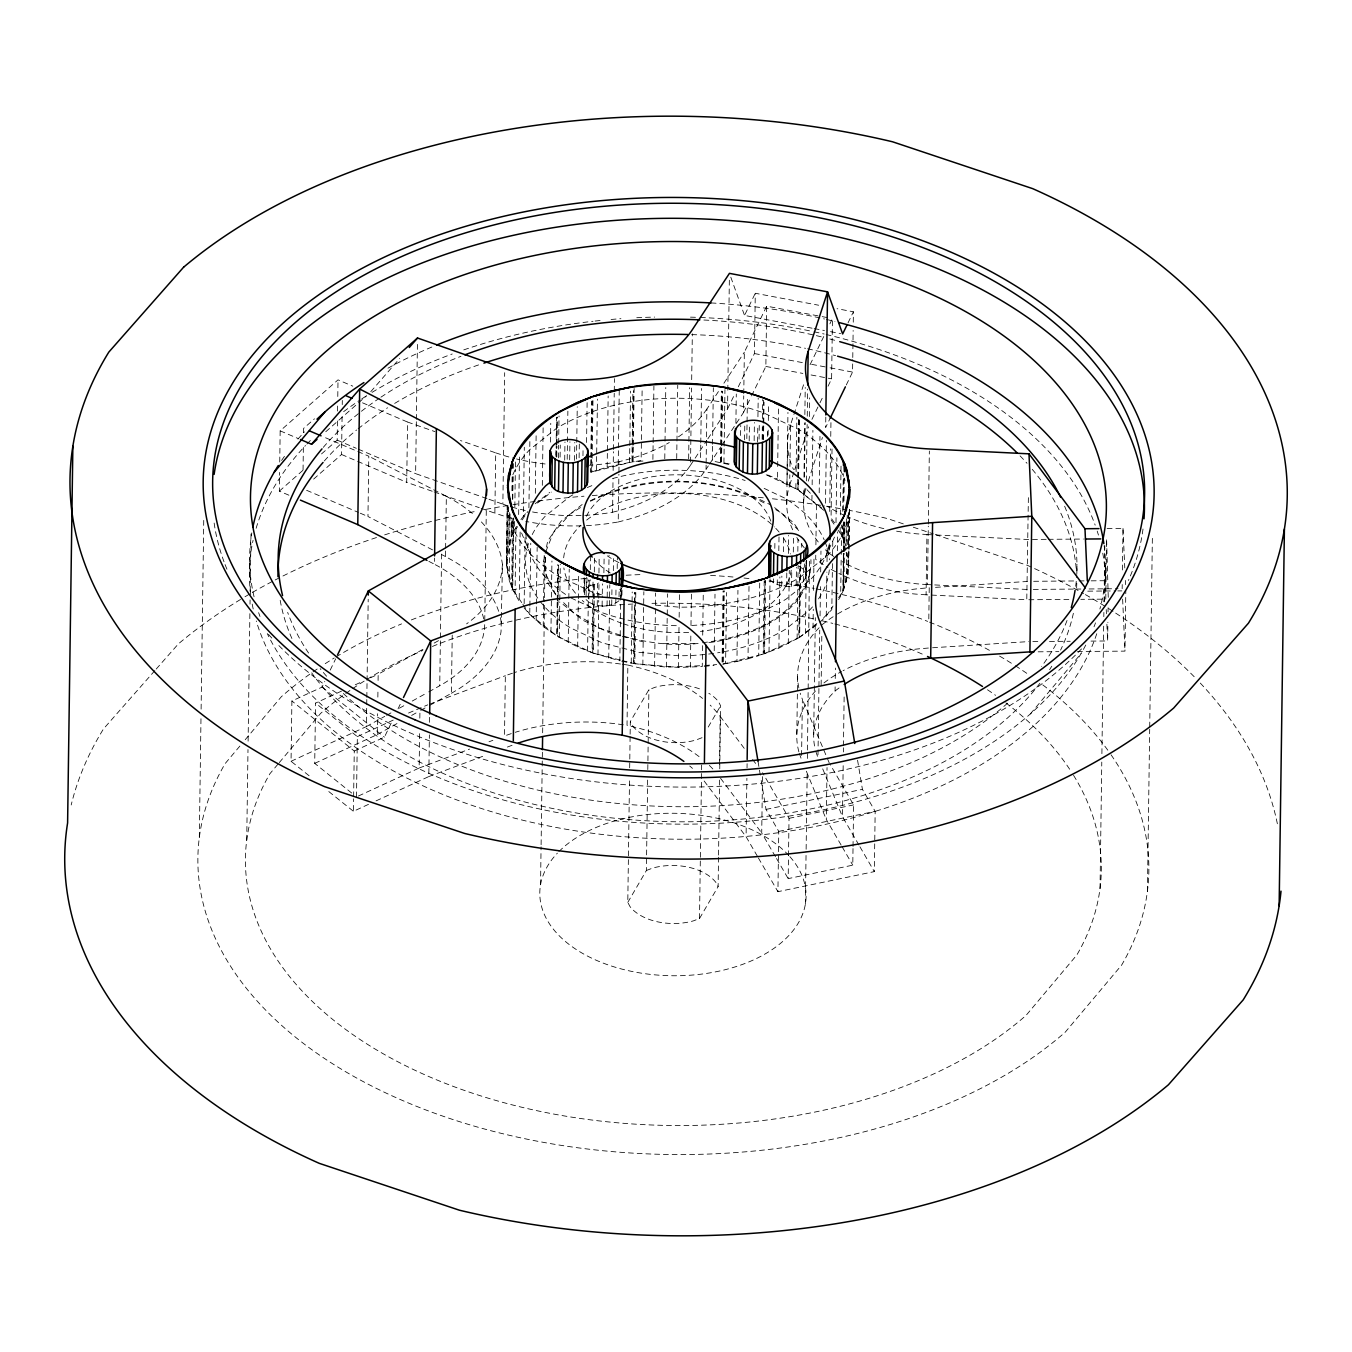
<?xml version="1.0" encoding="UTF-8"?>
<svg xmlns="http://www.w3.org/2000/svg" width="1352" height="1352" viewBox="0 0 1352 1352"><rect width="100%" height="100%" fill="white"/><g stroke="black" fill="none" stroke-linecap="round" stroke-linejoin="round"><path stroke-width="0.75" stroke-dasharray="5 3.75" d="M199.319 837.496L200.992 717.54M201.11 709.124L203.78 517.596M249.427 576.628L249.63 561.57M246.723 840.183L247.991 749.566M248.109 741.133L249.9 612.574M250.019 604.141L250.086 599.933M250.188 591.5L251.016 532.57M288.905 495.204L279.34 491.131L279.594 472.423M279.746 462.029L280.168 430.849L338.017 379.861L352.787 386.165M309.101 775.761L291.052 761.277L291.897 700.995L322.046 687.12L324.767 681.459M303.051 469.955L303.389 445.011M303.575 432.539L303.625 428.381L314.475 418.816M351.689 793.033L314.712 763.373L315.557 703.091L343.78 690.078M321.539 453.917L337.172 440.144L337.459 419.357M337.577 411.042L337.662 404.806M337.78 396.491L338.017 379.861M313.647 479.098L341.549 454.492L342.107 414.996M342.242 404.603L342.31 400.445M368.505 804.356L353.43 811.301L353.599 798.829M353.632 796.75L354.258 751.019L291.897 700.995M356.505 796.886L357.35 736.62L315.557 703.091M432.572 549.892L367.964 516.498L368.809 456.215L322.993 436.662M291.052 761.277L366.426 726.548L366.798 699.423M366.831 697.345L367.034 682.743M367.068 680.647L368.2 599.274M314.712 763.373L377.326 734.525L377.614 713.738M377.85 697.108L377.969 688.793M378.087 680.478L378.171 674.242L423.345 649.112M432.184 491.232L406.715 482.326L407.56 422.044L361.761 402.49M486.99 498.601L415.622 473.639L416.348 421.486M416.365 419.39L417.447 342.191M358.398 796.024L419.137 768.037L419.627 732.699M419.83 718.165L419.931 711.929M376.042 800.891L428.804 776.572L429.378 734.846M429.564 722.323L429.649 716.07M483.729 618.929A140.371 85.649 0.8 0 0 434.482 564.274L434.567 558.021M428.736 691.886L439.738 685.751L440.38 639.851M440.414 637.772L441.597 552.224M498.668 611.29A157.254 95.958 0.8 0 0 453.19 560.827L445.501 556.568L445.585 550.332M445.619 548.253L446.346 496.302L368.809 456.215M429.733 705.355L451.416 693.289L452.227 635.102M484.76 620.5L486.331 507.828M511.783 518.255A157.254 95.958 0.8 0 1 504.026 516.109L494.866 513.152L495.711 452.869L460.457 440.532M506.172 505.276A140.371 85.649 0.8 0 1 502.86 504.144L504.685 372.696M451.416 693.289L458.734 688.928A157.254 95.958 0.8 0 0 501.051 631.418L502.454 564.274L501.305 557.396A157.254 95.958 0.8 0 0 480.382 520.892M521.686 602.569L512.459 589.083L506.392 562.01L507.203 506.037L506.527 565.66L509.146 580.16L512.374 588.762M512.459 673.212L505.344 675.696L504.499 735.961L513.405 732.868M506.493 561.519L507.862 507.135M507.422 572.927L508.352 505.952M507.237 551.092L508.842 543.876L509.281 512.492M509.146 580.16L510.11 511.09M508.842 543.876L511.276 536.761L511.529 517.934M511.918 490.725L512.154 473.977M512.239 518.255L511.276 536.761M512.509 499.429L512.847 474.315M511.698 587.309L512.492 517.867M512.763 499.04L513.118 473.927M512.459 589.083L513.439 517.917M513.709 518.306L512.729 589.472L519.185 601.217L520.182 530.052M512.273 534.615L514.504 529.781L514.622 521.399M514.825 506.747L515.349 469.076M515.382 466.981L515.467 460.711M515.044 594.339L516.008 525.269M518.661 514.571L519.472 455.979M520.942 519.624L523.342 516.312L524.306 447.242M524.153 603.719L525.1 536.744M528.919 507.811L529.899 438.741M557.193 602.333L556.72 635.829L543.217 626.534L529.764 614.366L529.849 608.096M529.883 606L530.761 543.217M535.324 493.294L536.169 432.606M536.153 620.585L536.355 605.949M536.372 603.854L537.167 547.34M542.321 485.334L543.149 426.742M543.217 626.534L543.538 603.516M543.572 601.42L544.214 555.368M540.547 884.833L541.07 846.825M541.104 844.713L542.389 751.797M542.659 732.801L544.518 599.764M544.552 597.652L545.143 555.418M550.484 442.121L550.754 423.294M550.94 632.161L551.937 560.995M555.976 455.269L556.095 446.904M556.213 438.521L556.5 417.599M556.078 456.79L556.263 442.712M556.365 457.027L556.5 446.566M556.534 444.47L556.923 417.261M556.787 456.841L556.923 446.38M556.956 444.284L557.328 417.075M558.444 457.855L558.63 445.298M558.663 443.202L559.035 415.993M557.227 600.254L557.717 564.663M620.314 660.08L592.734 652.965L557.142 636.167L557.615 602.671M557.649 600.575L558.139 565.001M558.562 565.204L557.565 636.37L577.659 646.932L592.108 652.661L593.089 577.98M560.1 457.094L560.269 445.028M559.289 637.451L559.779 601.877M559.812 599.781L560.303 564.207M564.713 460.102L564.967 442.019M567.198 459.308L567.874 411.177M569.665 459.883L569.919 441.8M568.212 642.386L568.786 600.525M568.82 598.429L569.226 569.124M574.549 460.457L574.803 442.374M576.527 459.055L576.729 444.402M576.763 442.324L577.253 406.732M579.112 457.753L579.315 443.693M577.659 646.932L578.301 600.88M578.335 598.784L578.69 573.67M582.965 455.708L583.05 449.692M584.165 577.659L583.929 593.731L584.96 578.707M584.402 594.745L584.622 578.673M586.565 442.476L587.123 402.71M586.126 595.59L586.379 577.507M584.791 590.756L586.886 588.019L587.022 577.98M587.596 651.056L588.306 600.829M588.323 598.733L588.593 579.907M618.979 600.761C610.648 607.521 597.956 607.487 588.914 602.113L588.999 596.097M589.033 594.086L589.235 580.025M590.79 459.764L590.604 472.321L632.432 461.826L644.515 460.914M590.807 457.669L591.601 401.155M591.23 472.017L591.415 459.46M591.449 457.382L592.227 400.868M586.886 588.019L590.08 585.737L590.165 579.704M590.3 569.665L590.503 555.587M592.97 400.682L591.973 471.848L607.166 467.15L631.942 461.945L632.939 390.779M592.734 652.965L593.46 600.643M593.494 598.547L593.731 581.799M594.305 571.964L594.542 555.892M594.204 600.829L593.477 653.151L619.841 660.807L620.669 602.215M594.238 598.733L594.474 582.002M596.452 470.293L597.449 399.127M597.229 605.426L597.533 583.32M598.953 572.978L599.173 556.906M597.973 654.757L598.733 600.339M598.767 598.26L598.97 583.608M602.113 605.983L602.265 595.945M602.282 593.934L602.434 583.878M603.888 572.758L604.124 556.686M607.166 467.15L607.369 452.498M607.403 450.402L608.163 395.984M607.065 605.764L607.352 585.669M608.789 573.332L609.042 555.25M608.738 658.018L609.769 584.774M584.825 515.349A140.371 85.649 0.8 0 0 612.574 512.205L613.031 478.811M613.149 470.479L613.419 451.686M613.453 449.608L614.231 393.263M614.264 391.184L614.433 378.661M611.729 604.767L611.848 596.722M611.865 594.711L611.983 586.683M613.335 570.628L613.504 558.579M615.802 603.06L615.887 597.026M615.904 595.032L615.988 588.999M618.219 464.48L618.422 449.827M618.455 447.732L619.233 391.235M617.205 568.584L617.374 556.534M586.447 525.607A157.254 95.958 0.8 0 0 607.318 523.697L618.219 521.99L618.895 474.18M618.929 472.102L619.064 461.708L629.39 459.004A157.254 95.958 0.8 0 0 669.291 442.526M619.047 596.756L619.148 588.712M620.686 600.119L620.872 587.562M621.109 596.029L621.227 587.985M621.075 598.04L621.565 588.019M621.937 595.066L622.021 589.033M629.559 462.3L629.762 447.647M629.795 445.552L630.556 391.134M622.342 664.271L627.852 665.049L627.024 725.331L637.569 727.866A157.254 95.958 0.8 0 1 701.739 758.709M632.432 461.826L632.635 447.174M632.668 445.078L633.429 390.66M633.327 447.123L633.125 461.776L641.135 460.593L642.132 389.444M633.361 445.028L634.139 388.514M718.52 857.168L718.115 886.608L699.508 918.515L693.424 920.864A47.557 29.017 0.8 0 1 630.032 906.617L627.784 902.392L629.525 778.329M629.677 767.818L630.116 736.282M630.133 734.187L630.319 721.562L648.909 689.672L654.993 687.306A47.557 29.017 0.8 0 1 702.398 689.993M634.443 604.902L633.615 663.511L631.232 663.139L632.212 591.973M634.46 602.823L634.612 592.345M702.55 645.631L702.263 666.57L678.45 667.449L634.105 663.629L634.933 605.037M634.95 602.941L635.102 592.48M635.795 592.531L634.798 663.697L666.502 667.127L702.601 665.64M642.842 664.964L643.856 591.703M627.784 902.392L646.391 870.502L647.642 780.087M647.794 769.558L648.909 689.672M652.898 459.393L653.101 444.74M653.134 442.662L653.912 386.148M654.605 666.299L655.635 593.038M664.778 458.7L665.775 387.551M666.502 667.127L667.195 616.901M667.229 614.805L667.516 593.866M676.71 458.514L677.741 385.269M678.45 667.449L679.025 625.587M679.143 617.222L679.465 594.187M688.658 458.835L689.655 387.686M612.574 512.205A140.371 85.649 0.8 0 0 690.5 465.223L691.565 388.024M691.683 379.675L692.325 333.775M690.382 667.263L690.855 633.767M690.973 625.401L691.413 594.001M700.573 457.567L700.742 445.011M700.775 442.932L701.536 388.514M702.702 635.17L703.277 593.308M699.508 918.515L701.654 765.012M618.219 521.99L628.562 519.286A157.254 95.958 0.8 0 0 701.908 475.059L706.048 469.33L706.116 465.173M706.133 463.094L706.893 409.065L719.382 390.103M712.521 446.346L712.318 460.998L730.891 464.868M712.555 444.25L713.349 387.754M714.228 650.718L715.005 594.204M720.362 462.266L721.36 391.117M721.055 462.333L722.036 391.167M721.748 447.799L721.529 462.452L731.517 464.378M721.765 445.704L722.526 391.286M719.517 764.184L720.177 716.374L715.546 710.73A157.254 95.958 0.8 0 0 710.155 705.119M718.554 855.072L719.602 779.377M719.754 768.865L720.633 705.778L718.385 701.553A47.557 29.017 0.8 0 0 708.803 693.272M723.928 462.823L724.131 448.188M724.165 446.092L724.959 389.579M722.069 662.091L723.05 590.942M722.745 662.041L723.742 590.892M723.236 661.922L724.233 590.773M707.856 438.859L727.545 408.98L727.782 392.283M727.798 390.204L729.353 279.61M723.202 664.018L725.601 663.663L726.582 592.514M735.894 423.294L736.299 393.99M725.601 663.663L736.941 661.483L737.938 590.317M740.575 435.496L740.727 425.457M721.934 445.214L743.499 412.495L743.735 395.866M743.769 393.787L744.344 352.213L766.685 306.16L820.123 316.25M744.563 439.822L744.766 425.762M746.828 438.639L747.031 423.987M747.064 421.892L747.403 396.778M749.194 440.837L749.43 424.765M736.941 661.483L747.994 658.813L749.025 585.551M757.373 856.222L746.084 836.719L746.895 778.296M747.031 767.868L747.098 763.694M738.293 386.807L754.433 353.548L755.278 293.266L818.653 305.231M754.146 440.617L754.399 422.534M757.593 441.901L757.83 425.153M757.931 416.788L758.202 397.944M759.063 439.18L759.266 425.103M747.994 658.813L758.709 655.669L759.723 582.425M762.139 439.315L762.325 426.759M762.443 418.393L762.697 399.55M762.883 439.518L763.086 424.866M763.12 422.77L763.441 399.753M763.525 439.806L763.728 425.153M763.762 423.075L764.049 402.135M751.543 395.916L765.857 366.443L766.685 306.16M764.201 580.87L763.187 654.115L758.709 655.669M722.712 664.136L763.914 653.945L764.945 580.684M775.473 856.695L761.717 832.967L762.528 774.764M765.57 580.397L764.556 653.641L778.904 648.064L798.812 637.738L799.809 566.572M767.463 436.442L767.564 428.398M768.105 435.141L768.206 428.854M768.325 420.489L768.544 403.741M769.018 652.087L770.048 578.842M806.62 561.722L806.417 575.783L803.46 581.495L800.283 583.794L791.545 586.498L781.71 586.143L773.412 582.847L773.462 578.825M774.814 548.371L774.933 540.344M797.731 479.132L797.595 489.61L777.501 479.03L777.637 468.569M777.67 466.474L778.482 407.881M777.214 584.825L777.299 578.808M778.82 550.687L779.022 536.626M778.904 648.064L779.884 576.915M781.71 586.143L781.845 576.104M857.557 760.179L862.424 789.348L875.167 811.335L874.322 871.617L777.924 891.678L778.769 831.395L766.026 809.409L760.821 778.16M783.45 551.7L783.653 537.64M786.948 483.577L787.946 412.428M786.729 504.228L787.574 443.963M786.594 586.717L786.796 572.657M788.368 553.492L788.622 535.409M792.678 529.781A157.254 95.958 0.8 0 1 788.013 491.351L789.669 485.165L789.805 474.772M789.923 466.457L790.514 424.9L804.423 382.109M788.267 643.637L789.298 570.375M791.545 586.498L791.765 570.409M853.011 848.549L852.774 865.162L788.182 878.614L788.47 857.827M788.503 855.748L789.027 818.332L762.562 772.685M793.303 552.055L793.489 537.978M795.872 488.511L795.99 480.146M796.108 471.763L796.869 417.345M796.21 585.5L796.463 567.418M797.764 477.036L798.576 418.444M823.774 510.312L798.018 489.796L798.153 479.335M798.187 477.239L799.032 416.551M797.832 551.362L798.001 539.296M798.576 479.673L798.44 490.134L821.56 507.862M798.61 477.577L799.421 418.985M797.105 638.803L798.136 565.558M796.818 734.136L797.646 673.854M763.914 653.945L799.235 637.536L800.232 566.37M800.536 565.711L799.657 637.198L818.585 623.373M801.719 547.307L801.77 543.284M803.612 504.313L803.832 487.616M803.984 477.188L804.744 422.939M804.862 414.591L805.234 387.466M804.203 493.801L804.305 487.531M804.44 477.053L805.2 422.635M803.46 581.495L803.696 565.423M801.584 755.447L802.378 699.322L800.181 693.17M806.417 575.783L804.288 569.902L804.372 563.885M806.367 480.889L807.144 424.545M807.262 416.196L807.634 389.072M805.555 578.774L805.792 562.685M805.978 572.775L806.147 560.708M805.37 633.598L806.4 560.353M809.375 416.568L809.645 397.877M805.353 904.184L806.096 851.388M806.13 849.276L807.212 771.147M807.397 758.472L807.482 752.135M807.516 750.022L809.493 561.08M811.944 499.429L811.994 495.255M812.146 484.776L812.907 430.358M813.008 628.072L813.262 609.228M813.532 590.385L814.005 556.906M815.763 555.216L815.695 559.373L823.233 564.578M815.898 544.839L816.507 501.186M813.684 734.508L815.324 617.661M819.194 492.821L819.971 436.307M818.923 688.54L817.96 757.39A140.371 85.649 0.8 0 1 815.949 751.729M818.94 686.444L819.735 630.116M820.072 615.92L820.478 586.616M820.681 571.981L820.968 551.041M821.137 685.058L821.83 635.17M825.802 417.058L825.666 427.485L830.145 418.258M825.514 503.214L826.393 440.431M819.971 622.207L826.258 616.056L826.866 572.099M827.018 561.638L827.255 544.89M833.812 556.5A140.371 85.649 0.8 0 1 829.114 553.205L829.232 544.873M829.705 511.478L830.584 448.881M830.753 436.375L830.956 421.756M828.032 386.216L831.615 378.847L832.443 318.565L829.891 323.855M841.13 845.085L826.309 819.498L827.035 767.547M832.021 448.999L831.058 518.053L834.742 523.072M832.46 563.598L831.818 609.651L821.948 619.486M832.578 555.233L832.781 540.58M835.992 522.649L836.905 457.77M814.563 746.017A140.371 85.649 0.8 0 1 835.08 691.024L835.13 686.85M835.249 678.501L835.401 668.074M837.344 550.687L837.615 531.86M840.167 527.432L840.116 531.623L842.431 536.49L842.583 526.029M840.352 514.875L841.079 462.553M838.629 599.595L840.657 596.181L841.197 556.416M841.231 554.337L841.637 525.032M842.786 511.377L843.31 473.707M842.955 524.644L842.769 537.2L846.014 545.802L846.386 518.593M843.158 509.991L843.547 476.191M843.411 553.678L842.887 591.348L840.657 596.181M843.445 551.582L843.699 521.906M843.986 500.984L844.341 475.87M838.646 597.652L843.158 590.959L843.682 553.289M843.699 551.193L844.121 521.889M843.716 555.064L843.226 590.638L847.907 574.87L848.921 550.856M843.834 546.681L844.189 521.568M843.885 589.202L844.375 553.61M844.408 551.532L844.814 522.227M858.909 845.017L842.465 816.659L843.192 764.488M843.378 751.965L843.428 747.791M843.462 745.712L844.155 695.638M846.301 582.087L846.724 552.782M846.842 544.4L847.248 515.112M847.856 544.653L848.262 515.349M847.907 574.87L848.228 551.853M848.346 543.47L848.819 509.991M848.819 550.906L848.65 563.463L847.738 553.036M848.853 548.827L849.326 510.076M848.971 549.301L849.512 509.535A171.197 104.459 0.8 0 1 827.103 555.773L800.08 577.253A171.197 104.459 0.8 0 1 679.279 607.166L653.151 604.919M846.284 384.999L852.554 372.07L852.74 359.598M852.774 357.519L853.146 330.496M853.264 322.182L853.399 311.788L837.057 308.695M853.027 846.47L853.619 804.896L830.212 764.505M1028.382 497.654L1026.776 599.764L926.086 594.812L926.931 534.53L916.69 533.82A157.254 95.958 0.8 0 1 895.953 531.066M1027.097 589.455L927.489 584.571L928.3 526.148M928.334 524.052L929.348 451.027M928.807 618.929L929.23 587.748L919.056 588.61A157.254 95.958 0.8 0 0 836.229 614.788M1076.834 573.721L1076.969 564.308M1100.021 888.534L1101.779 762.089M1101.897 753.655L1103.688 625.097M1103.807 616.664L1103.874 612.439M1104.026 601.91L1104.804 545.583M1105.311 579.467L1105.514 564.392M1091.013 641.101L1107.643 640.966L1107.896 622.258M1108.048 611.865L1108.099 607.707M1108.251 597.314L1106.595 538.856L1105.767 599.139L1080.823 599.325M1122.16 588.695L1122.228 584.554M1122.43 570.003L1123.005 528.429L1107.001 528.548M1077.426 651.512L1124.965 651.123L1125.81 590.858M1147.426 891.221L1149.69 729.167M1149.707 727.072L1152.394 535.544M502.454 564.274L501.896 571.152A157.254 95.958 0.8 0 1 466.575 623.88M506.392 562.01L512.002 535.003L517.63 526.638M544.433 556.872L543.318 562.212L548.067 583.456L559.356 599.95M546.445 547.171L547.712 541.037L560.962 521.348L582.154 504.499M843.158 590.959L848.752 563.953L846.166 552.36M790.514 424.9L788.841 431.085A157.254 95.958 0.8 0 0 793.506 469.516M789.669 485.165L794.097 471.561M794.722 469.617L808.631 426.826M808.209 481.177L822.438 437.44M545.904 551.447L553.289 532.756L569.885 514.267L581.85 506.679M809.983 572.657C797.494 619.081 745.476 637.755 702.296 642.741M825.21 557.615L834.708 536.609M330.209 670.136L335.651 658.83M354.258 751.019L384.424 737.144L392.587 720.16M398.029 708.854L400.75 703.192M812.079 328.198L744.529 315.438L755.278 293.266M727.545 408.98L734.711 394.192M743.499 412.495L750.647 397.758M810.101 364.618L824.652 334.654M848.025 322.875L853.399 311.788M811.944 419.357L819.092 404.637M819.988 402.795L822.675 397.268M708.228 727.055L720.633 705.778M514.504 529.781L516.515 526.367M723.912 383.224L744.344 352.213M690.5 465.223L693.965 459.95M695.131 458.193L706.707 440.617M706.048 469.33L708.33 465.882M709.462 464.158L720.802 446.937M522.142 519.945L527.77 511.58M826.258 616.056L833.018 606.017M706.893 409.065L702.753 414.777A157.254 95.958 0.8 0 1 676.71 437.997M239.862 746.084L225.108 763.626A475.532 290.156 0.8 0 0 457.584 1121.045A475.532 290.156 0.8 0 0 1065.308 1032.1L1121.636 965.091A475.532 290.156 0.8 0 0 1109.096 751.999M245.219 739.696L281.436 696.635A475.532 290.156 0.8 0 1 311.349 673.059M277.937 764.184L269.927 773.699A427.993 261.139 0.8 0 0 479.166 1095.373A427.993 261.139 0.8 0 0 1026.117 1015.335L1076.817 955.019A427.993 261.139 0.8 0 0 1072.254 773.243M279.272 762.596L320.627 713.4A427.993 261.139 0.8 0 1 344.135 694.641M1030.325 713.94L1081.025 653.641M523.342 516.312L525.556 513.743M370.769 391.691L399.634 358.534M154.838 670.609L103.563 728.812A608.687 371.394 0.8 0 0 71.2 804.981M156.224 669.037L178.346 643.924A608.687 371.394 0.8 0 1 243.174 597.854M819.143 627.734L816.304 630.691A157.254 95.958 0.8 0 0 799.725 691.565M325.748 431.744L366.662 395.663M279.34 491.131L304.352 469.076M535.172 503.755L549.791 492.365M537.538 503.045L551.329 492.077M799.235 637.536L817.622 622.917M821.982 624.776L829.063 619.47A157.254 95.958 0.8 0 1 833.305 616.63M823.96 682.929L828.218 679.752A157.254 95.958 0.8 0 1 841.502 671.538M590.402 501.254C644.803 474.839 713.433 474.941 766.668 504.296M434.178 643.079L439.603 640.054M366.426 726.548L384.762 716.357M386.587 715.343L392.08 712.267M399.415 708.194L404.907 705.136M412.242 701.063L426.911 692.9M377.326 734.525L397.201 723.455M411.65 715.411L418.883 711.389M420.692 710.392L427.925 706.369M590.486 500.646C646.121 472.947 715.732 475.245 770.234 504.735M355.255 684.805L362.894 681.29M370.532 677.758L378.171 674.242M357.35 736.62L393.229 720.092M408.524 713.045L427.739 704.848M590.08 585.737L598.801 583.033M702.043 737.685L695.959 740.034A47.557 29.017 0.8 0 1 632.567 725.787L630.319 721.562M646.391 870.502L652.475 868.136A47.557 29.017 0.8 0 1 715.867 882.383L718.115 886.608M429.683 704.122L505.344 675.696M419.137 768.037L469.583 749.092M488.985 741.792L492.872 740.338M428.804 776.572L485.757 755.177M507.372 747.064L513.253 744.851M766.026 809.409L862.424 789.348M789.027 818.332L853.619 804.896M778.769 831.395L875.167 811.335M619.064 461.708L608.163 463.415A157.254 95.958 0.8 0 1 589.387 465.223M704.223 666.367L714.008 665.37M928.402 648.03L918.211 648.892A157.254 95.958 0.8 0 0 843.073 670.693M708.803 642.639C752.642 636.995 812.687 611.679 810.93 559.643M704.612 665.488L716.678 664.592M935.499 587.343L1027.419 581.461M932.576 647.76L1028.669 641.592M1046.194 539.33L1027.621 539.482L935.331 534.953M1048.273 539.313L1083.374 539.042M1033.638 581.292L1077.003 580.938M1079.065 580.921L1085.25 580.87M1091.165 580.836L1108.488 580.684M1033.3 589.404L1080.823 589.033M1089.104 588.965L1118.036 588.728M1087.785 591.162L1115.806 590.925M1117.8 590.908L1121.805 590.892M1028.855 599.747L1070.429 599.409M1032.827 641.558L1041.141 641.49M1049.456 641.439L1070.226 641.27M1038.167 651.816L1058.836 651.647M663.629 643.653L698.376 643.417C672.89 646.611 646.729 642.673 622.19 635.812M926.931 534.53L933.235 534.851M926.086 594.812L915.845 594.103A157.254 95.958 0.8 0 1 838.865 573.417M620.5 664.018L616.816 663.511A157.254 95.958 0.8 0 0 514.233 672.603M623.34 724.807L615.971 723.776A157.254 95.958 0.8 0 0 515.264 732.294M822.168 316.621L828.337 317.788M814.141 328.587L824.416 330.513M830.5 331.662L840.623 333.572M754.433 353.548L803.494 362.809M811.673 364.347L828.032 367.44M830.077 367.829L852.554 372.07M765.857 366.443L802.835 373.422M811.065 374.96L831.615 378.847M621.734 661.196L631.232 663.139M627.852 665.049L638.414 667.601A157.254 95.958 0.8 0 1 702.584 698.426M601.454 594.728L593.579 592.683L557.987 575.884A171.197 104.459 0.8 0 1 507.558 507.558M620.433 635.981L611.036 633.564L583.118 620.382L561.638 603.296M622.309 636.471L643.484 641.93M622.292 660.587L634.105 663.629M495.711 452.869L504.871 455.827A157.254 95.958 0.8 0 0 514.588 458.48M903.305 523.866L887.318 518.526A608.687 371.394 0.8 0 0 849.242 510.329M913.293 527.212L933.269 533.888M935.28 534.564L1027.503 565.389A608.687 371.394 0.8 0 1 1083.56 593.562M620.281 635.153L599.291 628.021L574.093 613.183L562.922 601.961M407.56 422.044L434.989 431.643M488.968 499.294L502.86 504.144M434.144 491.908L479.2 507.659M481.16 508.352L494.866 513.152M767.564 474.907L777.501 479.03M337.172 440.144L356.303 448.306M358.212 449.134L415.622 473.639M341.549 454.492L406.715 482.326M280.168 430.849L298.623 438.724M306.617 490.303L358.381 512.408M360.291 513.219L367.964 516.498M571.068 597.973L602.738 612.878A152.168 92.849 0.8 0 0 678.941 625.706M766.212 474.789L798.018 489.796M764.133 488.376L784.515 498.009A152.016 92.747 0.8 0 1 824.196 539.803M441.8 554.658L445.501 556.568M428.871 561.367L434.482 564.274M798.897 566.082L804.288 569.902M446.346 496.302L454.035 500.544A157.254 95.958 0.8 0 1 474.653 515.416M775.676 509.603L781.067 512.78L799.218 531.015L793.506 522.666L772.043 505.58M524.103 607.91L529.764 614.366L557.142 636.167M322.046 687.12L384.424 737.144M328.806 791.562L353.43 811.301M770.555 580.346L773.412 582.847M586.075 599.612L588.914 602.113M720.177 716.374L745.104 749.498M752.591 759.435L757.576 766.06M720.582 778.313L761.717 832.967M704.138 781L746.084 836.719M831.159 520.013L836.939 528.446M838.088 530.136L842.702 536.879L845.727 550.416M522.835 604.26L529.764 614.366M619.808 589.185L621.497 592.041M829.182 762.748L802.378 699.322M859.94 846.791L874.322 871.617M842.195 846.91L852.774 865.162M776.538 858.52L788.182 878.614M758.404 857.996L777.924 891.678M555.925 594.948L546.073 574.515L545.16 553.306M521.585 533.009L531.268 556.145M822.692 768.849L842.465 816.659M806.333 771.198L826.309 819.498M730.807 277.177L744.529 315.438M799.336 753.436L801.533 759.604M758.049 761.497L760.466 776.082M500.46 617.678L501.609 624.539M1123.005 528.429L1124.779 567.958M1125.337 580.447L1125.523 584.605M1122.633 599.105L1124.965 651.123M1106.223 609.6L1106.426 613.774M1106.882 624.235L1107.643 640.966M848.667 564.443L848.684 567.603M506.51 562.5L506.527 565.66M581.056 515.501A140.371 85.649 0.8 0 1 532.434 511.935M525.235 510.481A140.371 85.649 0.8 0 1 511.259 506.865M484.692 624.675A140.371 85.649 0.8 0 1 439.738 685.751M689.74 766.009A140.371 85.649 0.8 0 1 692.477 768.375M835.08 691.024A140.371 85.649 0.8 0 1 840.995 686.579M927.489 584.571A140.371 85.649 0.8 0 1 842.195 561.638M829.114 553.205A140.371 85.649 0.8 0 1 825.193 549.571M818.264 541.983A140.371 85.649 0.8 0 1 806.265 487.142M810.355 493.277A157.254 95.958 0.8 0 1 805.184 487.599M883.853 528.615A157.254 95.958 0.8 0 1 848.211 517.055M844.763 515.534A157.254 95.958 0.8 0 1 827.052 506.172M545.11 463.973A157.254 95.958 0.8 0 1 516.548 458.97M709.327 765.401A157.254 95.958 0.8 0 1 713.417 769.575M798.88 751.847A157.254 95.958 0.8 0 1 815.459 690.973M835.587 571.744A157.254 95.958 0.8 0 1 826.207 566.454M804.339 547.881A157.254 95.958 0.8 0 1 796.801 537.488M581.174 525.827A157.254 95.958 0.8 0 1 525.742 521.399M512.847 474.721A171.197 104.459 0.8 0 1 529.747 449.625L556.77 428.145A171.197 104.459 0.8 0 1 763.255 412.715L798.846 429.53A171.197 104.459 0.8 0 1 845.101 480.382M618.929 562.635A95.113 58.035 0.8 0 1 607.386 555.875M789.855 856.644A133.155 81.238 0.8 0 1 671.572 975.738A133.155 81.238 0.8 0 1 557.379 853.146M558.849 851.625A133.155 81.238 0.8 0 1 788.554 855.208M791.241 570.172A114.126 69.628 0.8 0 1 700.437 631.418M688.641 632.398A114.126 69.628 0.8 0 1 623.83 623.948M621.954 623.306A114.126 69.628 0.8 0 1 582.273 600.457M575.496 593.224A114.126 69.628 0.8 0 1 563.868 567.924M563.666 557.801A114.126 69.628 0.8 0 1 580.752 525.269M586.65 520.097A114.126 69.628 0.8 0 1 774.358 526.925M775.778 528.362A114.126 69.628 0.8 0 1 779.665 532.739M783.332 537.741A114.126 69.628 0.8 0 1 790.514 553.999M829.3 569.885A152.016 92.747 0.8 0 1 817.707 600.136M812.501 606.879A152.016 92.747 0.8 0 1 809.595 610.107L785.596 629.187A152.016 92.747 0.8 0 1 717.658 652.796M713.636 653.405A152.016 92.747 0.8 0 1 678.349 655.737L638.989 652.357L602.248 642.876L570.645 627.953A152.016 92.747 0.8 0 1 529.021 542.034M532.215 534.581A152.016 92.747 0.8 0 1 545.566 515.856L569.564 496.775A152.016 92.747 0.8 0 1 572.876 494.832M587.258 487.582A152.016 92.747 0.8 0 1 594.965 484.405M612.608 478.557A152.016 92.747 0.8 0 1 745.155 480.484M825.024 541.763A152.016 92.747 0.8 0 1 829.401 559.829M829.367 543.69A152.168 92.849 0.8 0 1 810.237 579.923L786.256 599.037A152.168 92.849 0.8 0 1 691.463 625.452M565.575 594.441A152.168 92.849 0.8 0 1 525.894 534.091M610.276 572.995A95.113 58.035 0.8 0 1 594.677 560.1M586.464 516.278A95.113 58.035 0.8 0 1 682.354 474.907A95.113 58.035 0.8 0 1 771.502 523.072M1142.998 529.021A466.034 284.342 0.8 0 1 1128.447 580.447M1081.532 648.909A466.034 284.342 0.8 0 1 278.799 645.479M271.82 638.076A466.034 284.342 0.8 0 1 267.814 633.581M226.95 569.192A466.034 284.342 0.8 0 1 224.702 563.598M224.01 561.739A466.034 284.342 0.8 0 1 213.717 519.793M345.825 693.424A427.993 261.139 0.8 0 1 350.928 689.824M352.652 688.641A427.993 261.139 0.8 0 1 365.091 680.529M366.916 679.397A427.993 261.139 0.8 0 1 422.804 650.464M432.403 646.442A427.993 261.139 0.8 0 1 632.871 604.04M651.951 603.347A427.993 261.139 0.8 0 1 816.135 619.436M822.405 620.872A427.993 261.139 0.8 0 1 832.798 623.407M834.877 623.948A427.993 261.139 0.8 0 1 925.562 655.585M987.484 689.757A427.993 261.139 0.8 0 1 995.579 695.317M1005.837 702.854A427.993 261.139 0.8 0 1 1071.088 771.417M1104.145 545.718A427.993 261.139 0.8 0 1 1099.886 609.008M1095.509 622.866A427.993 261.139 0.8 0 1 1094.022 626.787M1085.757 645.039A427.993 261.139 0.8 0 1 673.904 824.095A427.993 261.139 0.8 0 1 267.257 633.564M259.99 616.461A427.993 261.139 0.8 0 1 258.638 612.659M254.058 596.756A427.993 261.139 0.8 0 1 251.81 532.857M281.588 460.457A427.993 261.139 0.8 0 1 285.086 455.455M297.93 439.113A427.993 261.139 0.8 0 1 304.386 431.88M387.956 368.183A427.993 261.139 0.8 0 1 433.215 346.45M711.067 302.933A427.993 261.139 0.8 0 1 824.517 319.004M826.376 319.427A427.993 261.139 0.8 0 1 834.928 321.506M244.999 596.756A608.687 371.394 0.8 0 1 250.542 593.511M252.401 592.429A608.687 371.394 0.8 0 1 273.239 580.988M275.183 579.974A608.687 371.394 0.8 0 1 280.996 576.983M282.957 576.003A608.687 371.394 0.8 0 1 376.532 537.521M384.644 534.868A608.687 371.394 0.8 0 1 477.678 510.955M485.892 509.366A608.687 371.394 0.8 0 1 510.769 505.023M512.864 504.685A608.687 371.394 0.8 0 1 535.899 501.338M537.995 501.068A608.687 371.394 0.8 0 1 583.996 496.201M592.26 495.559A608.687 371.394 0.8 0 1 763.998 497.891M772.398 498.77A608.687 371.394 0.8 0 1 824.602 505.918M826.663 506.273A608.687 371.394 0.8 0 1 847.197 509.941M1085.419 594.61A608.687 371.394 0.8 0 1 1107.001 607.538M1108.758 608.637A608.687 371.394 0.8 0 1 1113.963 611.983M1115.67 613.098A608.687 371.394 0.8 0 1 1194.475 677.014M1200.289 683.081A608.687 371.394 0.8 0 1 1277.708 825.497M313.039 671.876A475.532 290.156 0.8 0 1 318.193 668.327M325.207 663.68A475.532 290.156 0.8 0 1 334.214 658.001M336.04 656.903A475.532 290.156 0.8 0 1 401.578 623.897M411.346 619.926A475.532 290.156 0.8 0 1 586.616 578.301M626.179 575.225A475.532 290.156 0.8 0 1 640.966 574.583M710.577 575.411A475.532 290.156 0.8 0 1 733.528 577.05M743.989 578.031A475.532 290.156 0.8 0 1 752.354 578.926M769.018 580.971A475.532 290.156 0.8 0 1 814.107 588.424M816.118 588.83A475.532 290.156 0.8 0 1 927.607 621.379M929.517 622.14A475.532 290.156 0.8 0 1 992.385 651.985M999.601 656.109A475.532 290.156 0.8 0 1 1013.577 664.626M1015.284 665.708A475.532 290.156 0.8 0 1 1028.534 674.53M1107.812 750.208A475.532 290.156 0.8 0 0 1040.178 682.929A399.431 243.715 0.8 0 1 673.972 821.746A399.431 243.715 0.8 0 1 311.67 672.857M1102.759 553.171A427.993 261.139 0.8 0 1 1104.077 601.725M1096.759 633.733A427.993 261.139 0.8 0 1 672.89 839.153A427.993 261.139 0.8 0 1 256.288 621.007M253.196 608.975A427.993 261.139 0.8 0 1 251.641 600.913M250.728 594.863A427.993 261.139 0.8 0 1 253.061 540.293M256.12 528.311A427.993 261.139 0.8 0 1 305.518 445.518M306.87 444.098A427.993 261.139 0.8 0 1 312.43 438.454M343.661 411.633A427.993 261.139 0.8 0 1 360.105 400.006M361.778 398.891A427.993 261.139 0.8 0 1 366.882 395.612M372.07 392.367A427.993 261.139 0.8 0 1 452.21 353.987M463.77 349.881A427.993 261.139 0.8 0 1 593.004 321.286M595.1 321.049A427.993 261.139 0.8 0 1 603.212 320.204M611.07 319.478A427.993 261.139 0.8 0 1 620.923 318.683M636.758 317.72A427.993 261.139 0.8 0 1 654.638 317.078M690.466 317.145A427.993 261.139 0.8 0 1 698.426 317.399M700.42 317.483A427.993 261.139 0.8 0 1 812.062 331.358M814.09 331.781A427.993 261.139 0.8 0 1 824.162 334.029M826.157 334.502A427.993 261.139 0.8 0 1 1095.171 525.134M1097.199 531.099A427.993 261.139 0.8 0 1 1098.449 535.088M1076.243 581.309A399.431 243.715 0.8 0 1 1075.009 590.723M1067.032 620.483A399.431 243.715 0.8 0 1 1041.631 666.418M1007.578 703.175A399.431 243.715 0.8 0 1 342.124 692.342M326.609 676.253A399.431 243.715 0.8 0 1 320.17 668.648M308.594 653.067A399.431 243.715 0.8 0 1 287.655 612.371M323.263 447.377A399.431 243.715 0.8 0 1 359.885 412.478M361.423 411.261A399.431 243.715 0.8 0 1 379.219 398.333M380.909 397.184A399.431 243.715 0.8 0 1 460.947 356.32M703.868 320.018A399.431 243.715 0.8 0 1 823.892 337.476M829.858 338.997A399.431 243.715 0.8 0 1 837.75 341.11M1064.632 506.223A399.431 243.715 0.8 0 1 1076.581 577.541M1073.37 613.284A399.431 243.715 0.8 0 1 1060.576 650.126M1051.788 666.198A399.431 243.715 0.8 0 1 1049.574 669.713M291.897 638.482A399.431 243.715 0.8 0 1 279.729 597.5M324.345 460.947A399.431 243.715 0.8 0 1 356.624 429.987M358.145 428.77A399.431 243.715 0.8 0 1 387.585 407.78M394.666 403.403A399.431 243.715 0.8 0 1 482.022 363.756M691.717 334.603A399.431 243.715 0.8 0 1 805.555 348.343M807.583 348.782A399.431 243.715 0.8 0 1 835.57 355.644M1020.05 455.844A399.431 243.715 0.8 0 1 1026.996 463.28M1032.252 469.33A399.431 243.715 0.8 0 1 1076.327 569.919M1076.767 583.151A399.431 243.715 0.8 0 1 1076.496 590.706"/><path stroke-width="1.5" d="M72.856 446.211L67.6 822.945A608.687 371.394 0.8 0 0 319.241 1163.328L459.427 1210.209A608.687 371.394 0.8 0 0 1168.398 1084.794L1243.181 999.905A608.687 371.394 0.8 0 0 1281.003 891.154M426.995 560.404L357.773 524.627L359.666 389.004L417.514 338.017L504.752 368.521A140.371 85.649 0.8 0 0 614.467 376.583A140.371 85.649 0.8 0 0 692.393 329.601L729.438 273.358L827.559 291.863L842.651 333.961L847.129 324.717M368.268 595.1L368.319 590.925L441.631 550.129A140.371 85.649 0.8 0 0 486.585 489.052A140.371 85.649 0.8 0 0 436.375 428.652L359.666 389.004L311.551 444.25L300.482 439.518M429.683 713.991L430.696 640.949L368.319 590.925L337.476 655.044M434.6 555.925L436.375 428.652M486.5 495.305L486.585 489.052M509.805 474.822L509.873 470.631M512.239 467.691L512.29 463.516M512.949 468.029L513 463.837M513.321 740.676L515.146 609.228A140.371 85.649 0.8 0 1 624.1 599.561A140.371 85.649 0.8 0 1 706.048 645.377L747.977 701.096L758.049 761.497M542.422 749.684L542.608 737.009M549.706 480.856L550.129 450.723C554.878 435.31 585.01 435.868 588.137 452.041L587.714 482.191C585.213 492.5 571.845 494.105 562.99 492.55C542.034 489.999 552.478 465.105 550.923 451.754M550.146 483.881L550.129 450.723M551.836 486.737L552.258 456.604L550.551 453.748M554.692 489.238L555.114 459.105L552.258 456.604M558.494 491.232L558.917 461.083L555.114 459.105M562.99 492.55L563.412 462.401L558.917 461.083M567.891 493.108L568.313 462.975L563.412 462.401M572.842 492.888L573.248 462.756C579.383 461.843 587.005 458.953 588.137 452.041M577.507 491.891L577.912 461.759M581.563 490.185L581.985 460.052M584.757 487.886L585.179 457.753M584.216 573.637C579.907 560.488 592.244 551.244 604.175 552.664C624.539 551.886 625.08 571.22 622.055 587.022M584.672 574.651L584.351 563.598M586.852 485.165L587.275 455.032M587.444 467.116L587.697 449.033M586.413 575.496L586.498 569.479L584.791 566.606M589.286 576.003L589.337 571.981L586.498 569.479M593.089 577.98L593.156 573.958L589.337 571.981M597.601 579.298L597.652 575.276L593.156 573.958M602.485 579.873L602.536 575.851L597.652 575.276M607.403 581.647L607.487 575.631C613.605 574.718 621.227 571.828 622.359 564.916M612.033 582.661L612.152 574.634M616.056 584.977L616.225 572.927M619.216 584.689L619.402 570.628M621.244 585.991L621.497 567.908M621.582 586.007L621.92 561.908M683.892 761.429A140.371 85.649 0.8 0 0 622.207 735.184L624.1 599.561M704.409 762.224L706.048 645.377M734.609 431.44L734.187 461.59C737.313 477.763 767.429 478.321 772.195 462.908L772.617 432.775C770.032 415.622 734.001 416.01 735.049 434.465L734.626 464.598M735.403 432.488L735.471 428.466M736.316 467.471L736.739 437.321L735.049 434.465M739.172 469.972L739.595 439.839L736.739 437.321M742.975 471.949L743.397 441.817L739.595 439.839M747.487 473.268L747.909 443.135L743.397 441.817M747.149 759.52L747.977 701.096L844.358 681.036L854.785 743.515M752.371 473.842L752.794 443.693L747.909 443.135M757.323 473.623L757.745 443.473C763.863 442.577 771.485 439.687 772.617 432.775M761.987 472.625L762.41 442.476M766.043 470.918L766.466 440.769M769.237 468.62L769.66 438.487M768.832 544.315L768.849 577.473L769.271 547.34C767.057 536.981 780.577 532.908 788.655 533.398C802.057 532.485 811.403 544.704 806.671 557.7M769.423 561.435L769.694 541.341M771.333 465.899L771.755 435.75M772.178 429.75L772.195 462.908M770.606 576.324L770.978 550.196L769.271 547.34M773.513 574.82L773.817 552.715L770.978 550.196M777.349 574.786L777.637 554.692L773.817 552.715M781.912 572.082L782.132 556.01L777.637 554.692M786.83 570.645L787.016 556.568L782.132 556.01M791.833 566.403L791.968 556.348C798.086 555.452 805.707 552.562 806.84 545.65M796.497 565.406L796.632 555.351M800.553 563.7L800.705 553.644M803.747 561.401L803.882 551.362M807.702 384.897L808.158 351.52L827.559 291.863L825.835 414.98M805.843 558.68L805.978 548.625M835.485 661.821L836.972 555.402A140.371 85.649 0.8 0 1 932.576 522.632L1031.796 516.261L1085.301 587.833M843.428 465.325L843.479 461.15C834.488 441.327 817.757 426.049 799.488 414.794M844.408 471.679L843.834 461.86M848.701 483.965L848.752 479.774M849.597 497.468L849.715 489.086L844.273 515.298M844.155 684.467A140.371 85.649 0.8 0 1 930.683 658.238L932.576 522.632M930.683 658.238L1029.903 651.884L1031.796 516.261L1028.99 453.833L929.382 448.948A140.371 85.649 0.8 0 1 831.007 417.582A140.371 85.649 0.8 0 1 808.158 351.52M1279.144 905.789L1284.4 529.054M512.323 461.421L507.541 486.179L508.301 475.752L513 459.984M844.932 513.845L848.971 499.53L849.715 489.086M513.321 459.274C521.957 439.586 538.485 424.443 556.551 413.408M843.935 516.008C835.299 535.679 818.788 550.822 800.705 561.857M403.471 697.531L430.696 640.949L515.146 609.228M830.145 418.258L845.389 386.841M274.135 472.321L324.835 412.022M409.267 347.498L417.514 338.017M311.551 444.25L317.01 439.451M550.416 482.039L545.752 485.757A152.168 92.849 0.8 0 0 525.843 532.08M557.396 412.884L577.304 402.558L591.652 396.981L559.103 411.819M798.17 563.463L765.604 578.301L779.952 572.724L799.86 562.381M630.607 386.942L593.021 396.491L608.214 391.81L633.006 386.604M726.649 588.323L764.235 578.774L749.042 583.472L724.266 588.678M634.173 386.418C663.021 381.94 692.613 382.126 721.41 386.925M723.083 588.847C694.235 593.342 664.643 593.139 635.846 588.357M752.794 443.693L757.745 443.473M568.313 462.975L573.248 462.756M787.016 556.568L791.968 556.348M602.536 575.851L607.487 575.631M1028.99 453.833L1084.98 528.733L1098.99 528.615M1085.436 539.025L1100.832 538.907M1029.903 651.884L1034.026 651.85M722.593 387.111L747.47 392.604L762.731 397.454M632.28 587.782L594.525 577.811L609.803 582.678L634.679 588.171M724.976 387.483L742.789 392.317L741.876 391.184M764.1 397.944L778.549 403.69L798.643 414.253M593.156 577.321L578.707 571.575L558.613 561.012M346.264 395.866L352.095 398.367M309.456 430.865L321.083 435.834M300.381 500.105L357.773 524.627M774.848 403.014L796.919 413.171M560.336 562.111L582.425 572.251M770.657 460.998L784.92 467.724A152.168 92.849 0.8 0 1 829.891 539.651M557.768 560.488C539.499 549.216 522.768 533.939 513.777 514.132M512.746 511.969L507.558 487.142L508.47 497.587L513.439 513.422M844.358 681.036L819.853 621.768A140.371 85.649 0.8 0 1 836.972 555.402M1084.98 528.733L1087.312 580.853M518.12 743.11A140.371 85.649 0.8 0 1 622.207 735.184M604.158 553.543A95.113 58.035 0.8 0 1 655.99 461.15A95.113 58.035 0.8 0 1 771.282 530.508A95.113 58.035 0.8 0 1 620.72 563.497M587.444 457.432A152.168 92.849 0.8 0 1 735.353 447.343M771.029 545.718A95.113 58.035 0.8 0 1 620.5 578.572M592.176 557.092A95.113 58.035 0.8 0 1 583.185 527.466M214.123 474.4A466.034 284.342 0.8 0 1 708.127 219.176A466.034 284.342 0.8 0 1 1144.012 518.796M252.925 526.891A427.993 261.139 0.8 0 1 278.275 465.527M316.959 419.204A427.993 261.139 0.8 0 1 363.908 382.582M436.612 345.047A427.993 261.139 0.8 0 1 711.067 302.933M839.085 322.553A427.993 261.139 0.8 0 1 1103.857 543.639M927.506 656.481A427.993 261.139 0.8 0 1 982.481 686.461M1075.009 590.723A399.431 243.715 0.8 0 1 1071.274 607.538M282.568 595.59A399.431 243.715 0.8 0 1 321.979 448.881M464.868 354.832A399.431 243.715 0.8 0 1 699.897 319.832M839.71 341.667A399.431 243.715 0.8 0 1 1060.526 497.063M277.971 576.729A399.431 243.715 0.8 0 1 323.043 462.452M483.898 363.13A399.431 243.715 0.8 0 1 687.745 334.502M837.547 356.184A399.431 243.715 0.8 0 1 1017.143 452.92M513.05 459.663C486.754 533.939 575.208 578.757 635.17 588.289C708.803 598.108 804.102 586.988 844.206 515.619C870.502 441.327 782.064 396.525 722.103 386.976C648.453 377.157 553.154 388.294 513.05 459.663M183.602 267.206L108.819 352.095A608.687 371.394 0.8 0 0 324.497 786.611L464.682 833.474A608.687 371.394 0.8 0 0 1173.654 708.076L1248.437 623.188A608.687 371.394 0.8 0 0 1032.759 188.672L892.573 141.791A608.687 371.394 0.8 0 0 183.602 267.206M847.062 470.445L844.51 463.313L849.698 488.123L847.062 470.445M436.088 715.833A427.993 261.139 0.8 0 0 1105.074 526.874A427.993 261.139 0.8 0 0 494.105 265.398A427.993 261.139 0.8 0 0 436.088 715.833M414.76 719.703A466.034 284.342 0.8 0 0 1143.201 513.963A466.034 284.342 0.8 0 0 477.932 229.249A466.034 284.342 0.8 0 0 414.76 719.703M409.386 724.435A475.532 290.156 0.8 0 0 1152.681 514.504A475.532 290.156 0.8 0 0 473.825 223.976A475.532 290.156 0.8 0 0 409.386 724.435"/></g></svg>
